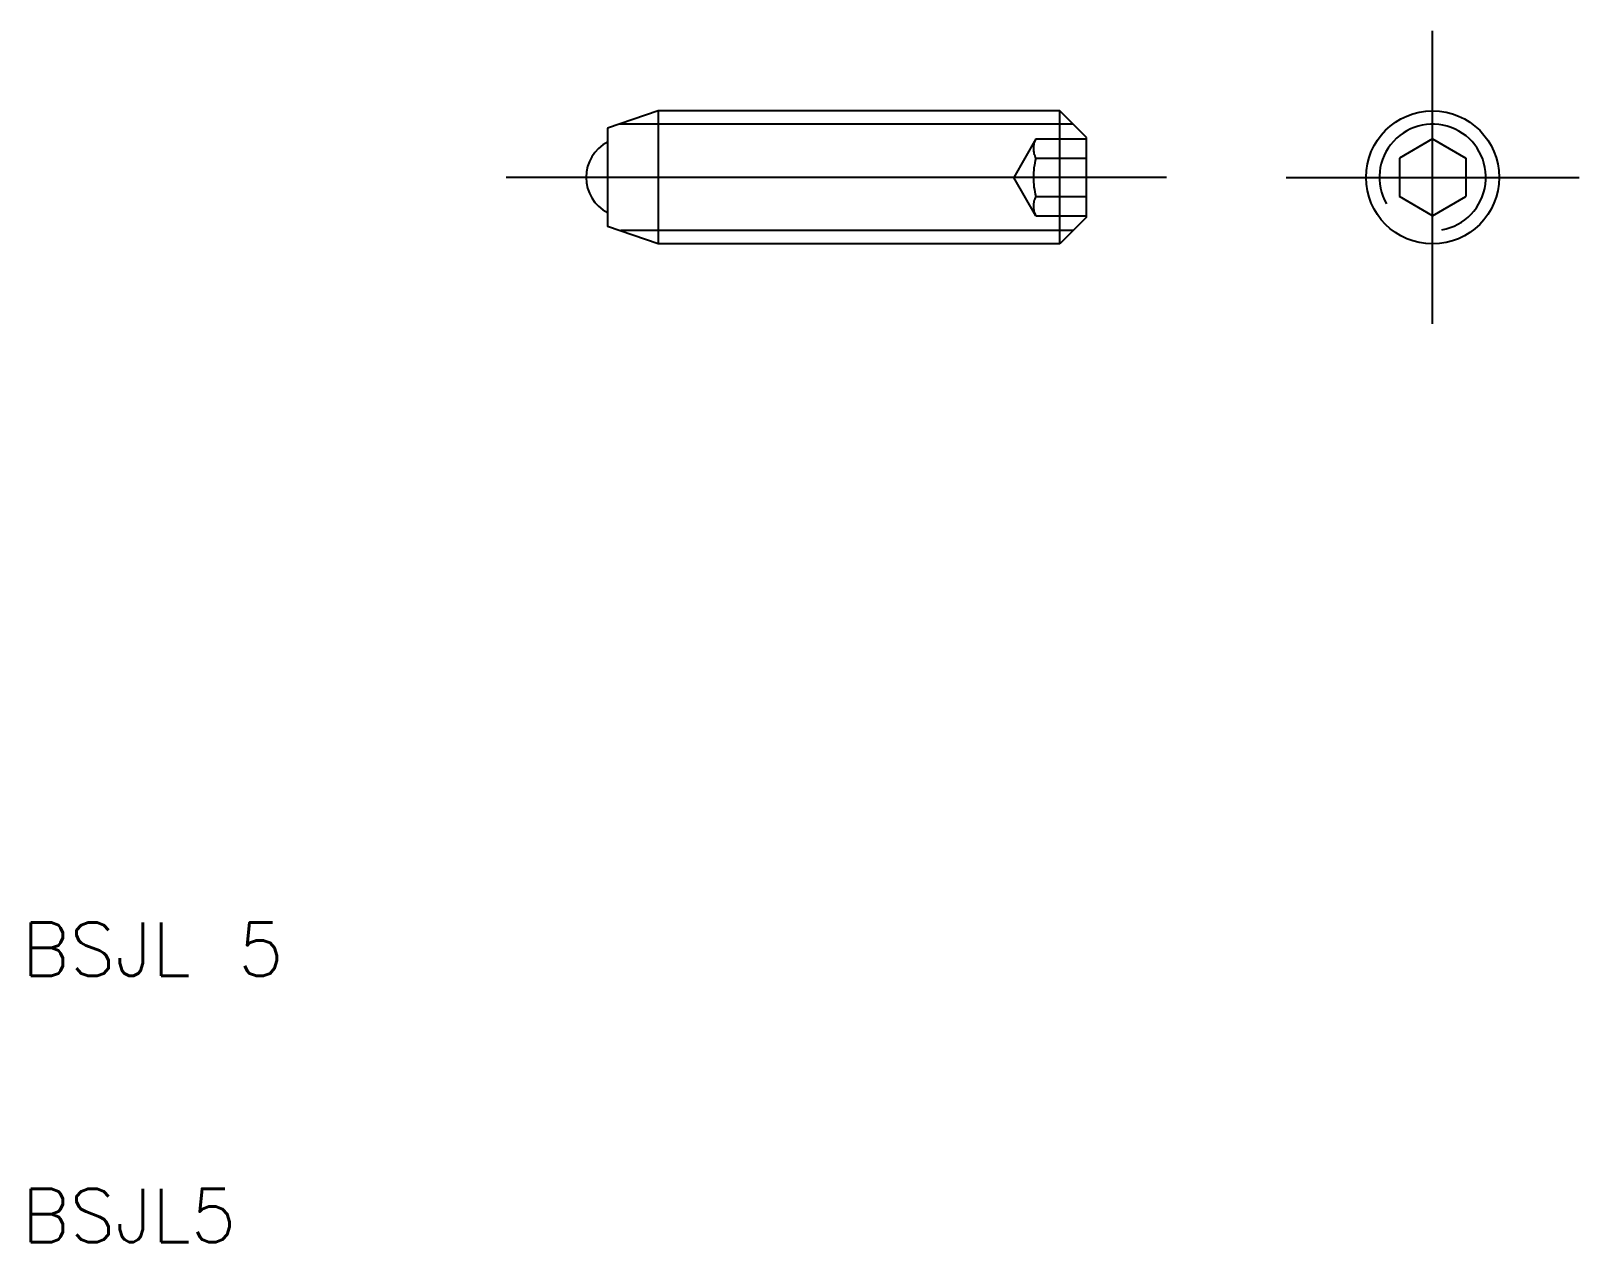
# Model space of a CAD drawing. Extents: x 10.3 to 68.5, y 10 to 55.5.
import ezdxf

# ---------------------------------------------------------------- set-up
doc = ezdxf.new("R2010")
doc.units = 0
doc.linetypes.add('CENTER', pattern=[50.8, 31.75, -6.35, 6.35, -6.35])
doc.linetypes.add('DASHED', pattern=[19.05, 12.7, -6.35])
doc.layers.get('0').update_dxf_attribs({"linetype": 'CONTINUOUS'})
doc.layers.add('CENTER', color=1, linetype='CENTER')
doc.styles.get("Standard").update_dxf_attribs({"font": 'txt.shx'})

msp = doc.modelspace()

# ---------------------------------------------------------------- linework, layer by layer
for p, q in [((33.9, 52.5), (32, 51.846)), ((49, 52.5), (33.9, 52.5)), ((33.9, 52.5), (33.9, 47.5)), ((49, 47.5), (49, 52.5)), ((50, 51.5), (49, 52.5)), ((32, 51.846), (32, 51.327)), ((32, 51.327), (32, 48.673)), ((50, 48.5), (50, 51.5)), ((63, 51.443), (61.75, 50.722)), ((63, 51.443), (64.25, 50.722)), ((61.75, 50.722), (61.75, 49.278)), ((64.25, 50.722), (64.25, 49.278)), ((63, 48.557), (61.75, 49.278)), ((63, 48.557), (64.25, 49.278)), ((32, 48.673), (32, 48.154)), ((50, 48.5), (49, 47.5)), ((33.9, 47.5), (32, 48.154)), ((49, 47.5), (33.9, 47.5))]:
    msp.add_line(p, q)
at = {"color": 3}
for p, q in [((49.5, 52), (32.448, 52)), ((49.5, 48), (32.5, 48))]:
    msp.add_line(p, q, dxfattribs=at)
at = {"color": 3, "linetype": 'DASHED'}
for p, q in [((48.097, 51.443), (47.263, 50)), ((48.097, 51.443), (50, 51.443)), ((48.097, 50.722), (50, 50.722)), ((48.097, 48.557), (47.263, 50)), ((48.097, 49.278), (50, 49.278)), ((48.097, 48.557), (50, 48.557))]:
    msp.add_line(p, q, dxfattribs=at)
msp.add_circle((63, 50), 2.5)
at = {"color": 3}
msp.add_arc((63, 50), 2, 280, 210, dxfattribs=at)
msp.add_arc((32.7, 50), 1.5, 117.81814, 242.18186)
at = {"color": 3, "linetype": 'DASHED'}
for centre, radius, start, end in [((48.722, 51.083), 0.722, 150, 210), ((50.742, 50), 2.742, 164.73852, 195.26148), ((48.722, 48.917), 0.722, 150, 210)]:
    msp.add_arc(centre, radius, start, end, dxfattribs=at)
at = {"layer": 'CENTER'}
for p, q in [((63, 44.5), (63, 55.5)), ((53, 50), (28.2, 50)), ((57.5, 50), (68.5, 50))]:
    msp.add_line(p, q, dxfattribs=at)

# ---------------------------------------------------------------- texts
for s, p in [('BSJL 5', (10, 20)), ('BSJL5', (10, 10))]:
    msp.add_text(s, height=2).set_placement(p)

doc.saveas('drawing.dxf')
